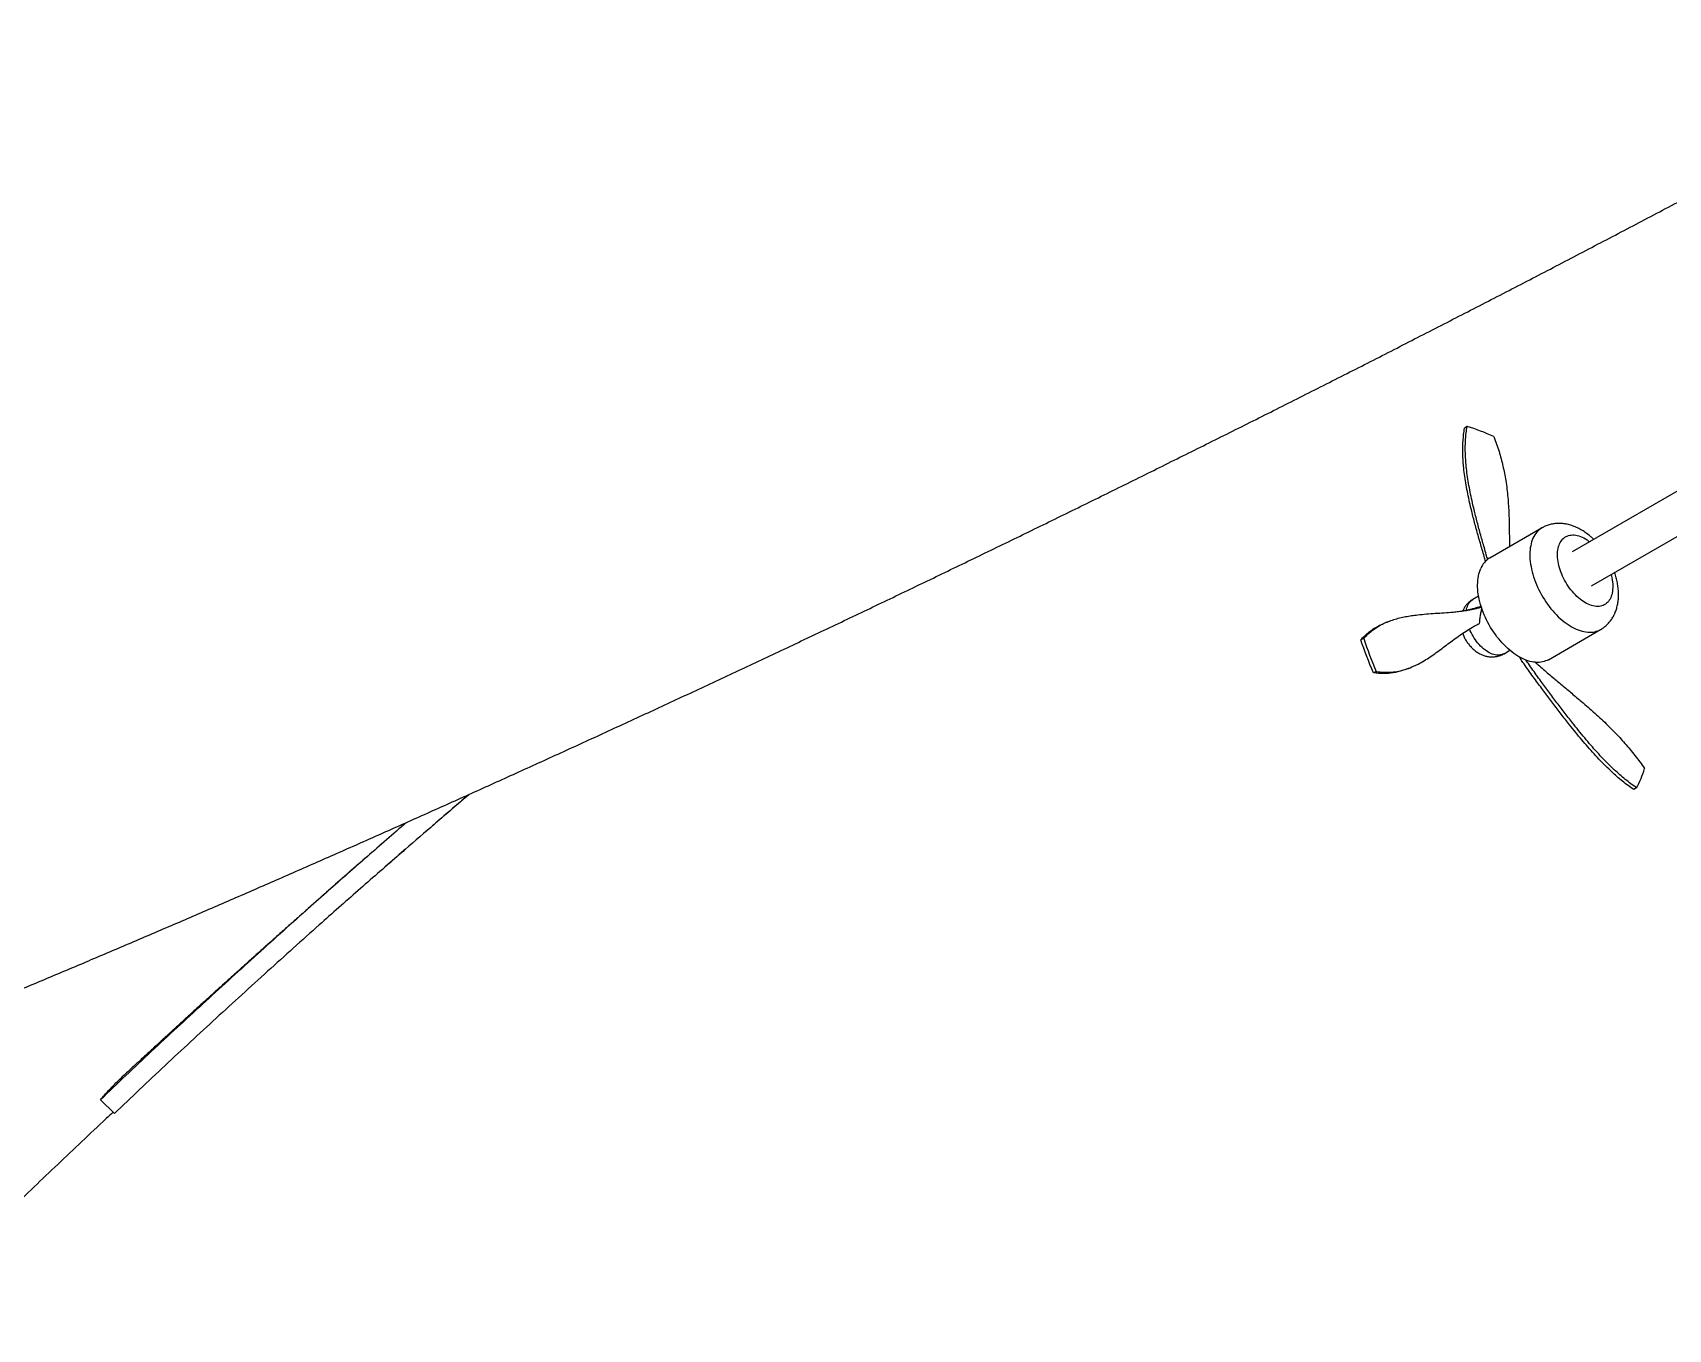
# Model space of a CAD drawing. Header units: millimetres. Extents: x 0 to 594, y 0 to 420.
# Drawn here: x 397.08 to 418, y 103.04 to 119.61 of the extents above; entities that cross this region are included whole.
import ezdxf

# ---------------------------------------------------------------- set-up
doc = ezdxf.new("R2010")
doc.units = ezdxf.units.MM

msp = doc.modelspace()

# ---------------------------------------------------------------- linework, layer by layer
at = {"color": 7, "linetype": 'Continuous', "lineweight": 25}
for p, q in [((424.07, 117.187), (416.767, 112.972)), ((417.017, 112.538), (424.304, 116.745)), ((415.424, 114.573), (415.392, 114.551)), ((416.383, 113.278), (415.714, 112.893)), ((415.572, 112.406), (415.497, 112.363)), ((415.606, 112.273), (415.592, 112.275)), ((416.464, 111.593), (417.132, 111.979)), ((414.103, 111.864), (414.067, 111.847)), ((415.897, 111.67), (415.972, 111.713)), ((414.264, 111.443), (414.227, 111.426)), ((417.591, 109.956), (417.555, 109.934)), ((398.13, 105.795), (397.952, 105.97))]:
    msp.add_line(p, q, dxfattribs=at)
at = {"color": 7, "linetype": 'Continuous', "lineweight": 25, "flags": 128}
for points in [[(416.383, 113.278), (416.38, 113.277), (416.362, 113.265), (416.346, 113.252), (416.33, 113.238), (416.315, 113.222), (416.302, 113.205), (416.289, 113.187), (416.278, 113.167), (416.267, 113.146), (416.258, 113.123), (416.25, 113.1), (416.243, 113.075), (416.238, 113.05), (416.233, 113.023), (416.23, 112.996), (416.228, 112.967), (416.227, 112.938), (416.228, 112.908), (416.229, 112.878), (416.232, 112.847), (416.237, 112.815), (416.242, 112.783), (416.249, 112.75), (416.256, 112.718), (416.265, 112.685), (416.275, 112.652), (416.287, 112.619), (416.299, 112.586), (416.312, 112.553), (416.327, 112.52), (416.342, 112.487), (416.359, 112.455), (416.376, 112.423), (416.394, 112.392), (416.413, 112.361), (416.433, 112.331), (416.454, 112.302), (416.475, 112.273), (416.497, 112.245), (416.52, 112.218), (416.543, 112.192), (416.567, 112.167), (416.591, 112.143), (416.616, 112.121), (416.64, 112.099), (416.666, 112.079), (416.691, 112.06), (416.716, 112.042), (416.742, 112.026), (416.768, 112.011), (416.793, 111.997), (416.819, 111.985), (416.844, 111.975), (416.869, 111.966), (416.894, 111.958), (416.919, 111.952), (416.943, 111.948), (416.967, 111.945), (416.99, 111.944), (417.013, 111.945), (417.035, 111.947), (417.057, 111.95), (417.077, 111.956), (417.097, 111.962), (417.117, 111.971), (417.132, 111.979)], [(417.261, 112.386), (417.252, 112.369), (417.243, 112.353), (417.232, 112.339), (417.22, 112.326), (417.207, 112.314), (417.194, 112.304), (417.179, 112.295), (417.163, 112.288), (417.147, 112.282), (417.13, 112.278), (417.112, 112.275), (417.094, 112.274), (417.075, 112.275), (417.055, 112.277), (417.035, 112.281), (417.015, 112.287), (416.995, 112.294), (416.974, 112.302), (416.953, 112.312), (416.932, 112.324), (416.911, 112.337), (416.89, 112.351), (416.869, 112.367), (416.849, 112.384), (416.829, 112.402), (416.809, 112.421), (416.79, 112.442), (416.771, 112.463), (416.753, 112.486), (416.735, 112.509), (416.718, 112.533), (416.702, 112.558), (416.686, 112.583), (416.672, 112.609), (416.658, 112.635), (416.646, 112.662), (416.634, 112.688), (416.624, 112.715), (416.614, 112.742), (416.606, 112.769), (416.599, 112.796), (416.593, 112.823), (416.588, 112.849), (416.584, 112.875), (416.582, 112.901), (416.581, 112.925), (416.581, 112.95), (416.582, 112.973), (416.585, 112.995), (416.589, 113.017), (416.594, 113.038), (416.6, 113.057), (416.608, 113.075), (416.616, 113.092), (416.626, 113.108), (416.637, 113.123), (416.648, 113.136), (416.661, 113.148), (416.675, 113.158), (416.69, 113.167), (416.705, 113.174), (416.722, 113.18), (416.739, 113.184), (416.756, 113.186), (416.775, 113.187), (416.794, 113.187), (416.813, 113.184), (416.833, 113.18), (416.853, 113.175), (416.874, 113.168), (416.895, 113.159), (416.916, 113.149), (416.937, 113.138), (416.958, 113.125), (416.978, 113.11), (416.991, 113.101)], [(416.464, 111.593), (416.448, 111.585), (416.429, 111.577), (416.409, 111.57), (416.388, 111.565), (416.367, 111.561), (416.345, 111.559), (416.322, 111.558), (416.299, 111.56), (416.275, 111.562), (416.251, 111.567), (416.226, 111.572), (416.201, 111.58), (416.176, 111.589), (416.151, 111.599), (416.125, 111.611), (416.099, 111.625), (416.074, 111.64), (416.048, 111.656), (416.023, 111.674), (415.997, 111.693), (415.972, 111.713), (415.947, 111.735), (415.923, 111.758), (415.899, 111.782), (415.875, 111.807), (415.852, 111.833), (415.829, 111.859), (415.807, 111.887), (415.786, 111.916), (415.765, 111.945), (415.745, 111.976), (415.726, 112.006), (415.708, 112.038), (415.691, 112.069), (415.674, 112.102), (415.659, 112.134), (415.644, 112.167), (415.631, 112.2), (415.618, 112.233), (415.607, 112.266), (415.597, 112.299), (415.588, 112.332), (415.58, 112.365), (415.574, 112.397), (415.568, 112.429), (415.564, 112.461), (415.561, 112.492), (415.559, 112.522), (415.559, 112.552), (415.56, 112.581), (415.562, 112.61), (415.565, 112.637), (415.569, 112.664), (415.575, 112.69), (415.582, 112.714), (415.59, 112.738), (415.599, 112.76)], [(417.266, 112.682), (417.27, 112.665), (417.276, 112.639), (417.281, 112.612), (417.284, 112.586), (417.287, 112.561), (417.288, 112.536), (417.288, 112.512), (417.286, 112.489), (417.284, 112.466), (417.28, 112.445), (417.275, 112.424), (417.268, 112.405), (417.261, 112.386)], [(415.417, 112.227), (415.419, 112.239), (415.423, 112.258), (415.429, 112.275), (415.435, 112.292), (415.443, 112.307), (415.452, 112.322), (415.462, 112.334), (415.473, 112.346), (415.485, 112.355), (415.497, 112.363)], [(414.394, 112.072), (414.377, 112.065), (414.36, 112.058)], [(415.897, 111.67), (415.895, 111.669), (415.881, 111.662), (415.867, 111.657), (415.851, 111.654), (415.835, 111.652), (415.818, 111.651), (415.801, 111.653), (415.783, 111.656), (415.765, 111.66), (415.746, 111.666), (415.728, 111.674), (415.709, 111.683), (415.69, 111.694), (415.671, 111.706), (415.652, 111.72), (415.634, 111.734), (415.616, 111.751), (415.598, 111.768), (415.58, 111.786), (415.563, 111.806), (415.547, 111.826), (415.531, 111.847), (415.516, 111.869), (415.502, 111.892), (415.489, 111.915), (415.477, 111.939), (415.465, 111.963), (415.455, 111.987)]]:
    msp.add_lwpolyline(points, dxfattribs=at)
at = {"color": 7, "linetype": 'Continuous', "lineweight": 25}
msp.add_arc((415.859, 112.651), 0.282, 120.8781, 157.2257, dxfattribs=at)
for points, knots in [([(359.125, 101.13), (359.135, 101.112), (359.15, 101.086), (359.172, 101.048), (359.192, 101.015), (359.216, 100.976), (359.243, 100.935), (359.271, 100.893), (359.301, 100.849), (359.332, 100.805), (359.366, 100.76), (359.4, 100.715), (359.436, 100.67), (359.473, 100.624), (359.512, 100.579), (359.552, 100.534), (359.594, 100.489), (359.637, 100.443), (359.681, 100.399), (359.726, 100.354), (359.773, 100.309), (359.822, 100.265), (359.872, 100.221), (359.923, 100.178), (359.976, 100.135), (360.03, 100.092), (360.086, 100.049), (360.143, 100.007), (360.202, 99.965), (360.262, 99.923), (360.325, 99.882), (360.388, 99.842), (360.454, 99.801), (360.521, 99.761), (360.59, 99.722), (360.661, 99.683), (360.733, 99.645), (360.808, 99.607), (360.884, 99.569), (360.962, 99.532), (361.042, 99.496), (361.125, 99.46), (361.209, 99.425), (361.295, 99.39), (361.383, 99.356), (361.474, 99.323), (361.566, 99.29), (361.661, 99.258), (361.758, 99.227), (361.858, 99.196), (361.959, 99.166), (362.063, 99.137), (362.17, 99.109), (362.279, 99.081), (362.39, 99.054), (362.504, 99.028), (362.62, 99.003), (362.739, 98.979), (362.861, 98.956), (362.985, 98.933), (363.112, 98.912), (363.242, 98.892), (363.375, 98.872), (363.51, 98.854), (363.648, 98.837), (363.789, 98.82), (363.934, 98.805), (364.081, 98.791), (364.231, 98.779), (364.384, 98.767), (364.54, 98.757), (364.7, 98.748), (364.863, 98.74), (365.029, 98.734), (365.198, 98.729), (365.37, 98.725), (365.546, 98.723), (365.725, 98.722), (365.908, 98.722), (366.094, 98.725), (366.284, 98.728), (366.477, 98.734), (366.673, 98.74), (366.874, 98.749), (367.078, 98.759), (367.285, 98.771), (367.496, 98.784), (367.712, 98.799), (367.93, 98.816), (368.153, 98.835), (368.38, 98.856), (368.61, 98.879), (368.844, 98.903), (369.082, 98.929), (369.325, 98.958), (369.571, 98.988), (369.821, 99.021), (370.076, 99.055), (370.334, 99.092), (370.596, 99.13), (370.863, 99.171), (371.134, 99.214), (371.409, 99.259), (371.688, 99.307), (371.972, 99.356), (372.26, 99.408), (372.552, 99.463), (372.848, 99.52), (373.149, 99.579), (373.454, 99.64), (373.763, 99.704), (374.077, 99.771), (374.395, 99.84), (374.718, 99.911), (375.045, 99.985), (375.376, 100.062), (375.712, 100.141), (376.053, 100.223), (376.398, 100.308), (376.747, 100.395), (377.101, 100.485), (377.459, 100.578), (377.822, 100.673), (378.189, 100.772), (378.561, 100.873), (378.937, 100.976), (379.318, 101.083), (379.703, 101.193), (380.093, 101.305), (380.487, 101.421), (380.886, 101.539), (381.289, 101.661), (381.697, 101.785), (382.109, 101.912), (382.525, 102.042), (382.946, 102.176), (383.371, 102.312), (383.801, 102.451), (384.235, 102.594), (384.674, 102.739), (385.117, 102.888), (385.564, 103.039), (386.015, 103.194), (386.471, 103.352), (386.93, 103.513), (387.394, 103.677), (387.863, 103.844), (388.335, 104.014), (388.811, 104.188), (389.292, 104.364), (389.776, 104.544), (390.265, 104.727), (390.757, 104.913), (391.253, 105.102), (391.754, 105.295), (392.258, 105.49), (392.765, 105.689), (393.277, 105.891), (393.792, 106.096), (394.311, 106.304), (394.833, 106.515), (395.359, 106.729), (395.888, 106.946), (396.421, 107.167), (396.956, 107.39), (397.496, 107.617), (398.038, 107.846), (398.584, 108.079), (399.132, 108.315), (399.684, 108.553), (400.238, 108.795), (400.796, 109.04), (401.356, 109.287), (401.919, 109.538), (402.485, 109.791), (403.053, 110.047), (403.623, 110.306), (404.197, 110.568), (404.772, 110.833), (405.35, 111.1), (405.93, 111.371), (406.511, 111.643), (407.095, 111.919), (407.681, 112.197), (408.269, 112.478), (408.859, 112.762), (409.45, 113.048), (410.042, 113.336), (410.637, 113.627), (411.232, 113.921), (411.829, 114.217), (412.427, 114.515), (413.027, 114.815), (413.627, 115.118), (414.228, 115.423), (414.83, 115.731), (415.433, 116.04), (416.037, 116.351), (416.641, 116.665), (417.245, 116.981), (417.85, 117.298), (418.455, 117.618), (419.06, 117.939), (419.666, 118.262), (420.271, 118.587), (420.876, 118.914), (421.481, 119.242), (421.905, 119.473), (422.127, 119.595), (422.147, 119.606)], [0, 0, 0, 0, 0.000755, 0.001067, 0.001585, 0.002124, 0.002705, 0.003314, 0.003946, 0.004596, 0.005263, 0.005943, 0.006637, 0.007344, 0.008062, 0.008792, 0.009534, 0.010287, 0.011052, 0.011829, 0.012619, 0.013421, 0.014237, 0.015067, 0.01591, 0.016768, 0.017642, 0.018531, 0.019436, 0.020359, 0.021299, 0.022257, 0.023234, 0.02423, 0.025247, 0.026284, 0.027342, 0.028423, 0.029526, 0.030653, 0.031804, 0.03298, 0.034181, 0.035408, 0.036663, 0.037945, 0.039255, 0.040595, 0.041964, 0.043364, 0.044796, 0.046259, 0.047755, 0.049285, 0.050849, 0.052448, 0.054083, 0.055755, 0.057464, 0.059211, 0.060997, 0.062822, 0.064688, 0.066595, 0.068544, 0.070536, 0.072571, 0.07465, 0.076775, 0.078945, 0.081161, 0.083425, 0.085737, 0.088098, 0.090509, 0.092969, 0.095481, 0.098045, 0.100661, 0.103331, 0.106055, 0.108833, 0.111667, 0.114557, 0.117505, 0.12051, 0.123573, 0.126696, 0.129878, 0.133121, 0.136425, 0.139791, 0.143219, 0.146711, 0.150266, 0.153886, 0.157571, 0.161322, 0.165139, 0.169024, 0.172975, 0.176995, 0.181083, 0.185241, 0.189469, 0.193766, 0.198135, 0.202575, 0.207086, 0.21167, 0.216327, 0.221056, 0.22586, 0.230737, 0.235689, 0.240715, 0.245817, 0.250994, 0.256246, 0.261575, 0.26698, 0.272462, 0.27802, 0.283655, 0.289368, 0.295158, 0.301026, 0.306971, 0.312994, 0.319095, 0.325274, 0.33153, 0.337865, 0.344278, 0.350769, 0.357337, 0.363984, 0.370708, 0.377509, 0.384388, 0.391345, 0.398378, 0.405488, 0.412674, 0.419937, 0.427275, 0.43469, 0.442179, 0.449743, 0.457381, 0.465093, 0.472879, 0.480738, 0.488668, 0.496671, 0.504745, 0.512889, 0.521103, 0.529387, 0.537739, 0.546159, 0.554645, 0.563198, 0.571817, 0.5805, 0.589246, 0.598056, 0.606927, 0.615859, 0.624851, 0.633902, 0.643011, 0.652177, 0.661398, 0.670675, 0.680004, 0.689386, 0.69882, 0.708303, 0.717835, 0.727414, 0.73704, 0.746711, 0.756425, 0.766182, 0.775979, 0.785817, 0.795692, 0.805604, 0.815552, 0.825534, 0.835548, 0.845593, 0.855667, 0.86577, 0.875899, 0.886053, 0.89623, 0.906429, 0.916649, 0.926887, 0.937142, 0.947413, 0.957698, 0.967995, 0.978303, 0.98862, 0.998944, 1, 1, 1, 1]), ([(415.958, 95.243), (416.004, 95.265), (416.211, 95.366), (416.579, 95.546), (417.064, 95.784), (417.552, 96.026), (418.044, 96.272), (418.539, 96.521), (419.037, 96.773), (419.539, 97.029), (420.044, 97.288), (420.552, 97.55), (421.062, 97.816), (421.576, 98.085), (422.093, 98.358), (422.612, 98.633), (423.134, 98.912), (423.658, 99.194), (424.185, 99.479), (424.715, 99.767), (425.246, 100.058), (425.78, 100.352), (426.316, 100.649), (426.854, 100.949), (427.394, 101.252), (427.935, 101.557), (428.479, 101.866), (429.023, 102.177), (429.57, 102.491), (430.118, 102.807), (430.667, 103.126), (431.217, 103.447), (431.768, 103.771), (432.321, 104.097), (432.874, 104.426), (433.427, 104.757), (433.982, 105.09), (434.537, 105.425), (435.092, 105.763), (435.648, 106.102), (436.204, 106.443), (436.76, 106.786), (437.316, 107.132), (437.871, 107.478), (438.427, 107.827), (438.982, 108.177), (439.536, 108.528), (440.09, 108.882), (440.644, 109.236), (441.196, 109.592), (441.747, 109.949), (442.298, 110.307), (442.847, 110.667), (443.394, 111.027), (443.941, 111.388), (444.485, 111.751), (445.028, 112.114), (445.57, 112.477), (446.109, 112.842), (446.647, 113.207), (447.182, 113.572), (447.715, 113.938), (448.246, 114.304), (448.775, 114.67), (449.301, 115.037), (449.824, 115.404), (450.345, 115.77), (450.863, 116.137), (451.378, 116.504), (451.77, 116.784), (451.99, 116.943), (452.04, 116.979)], [0, 0, 0, 0, 0.003628, 0.016305, 0.029096, 0.042, 0.055014, 0.068138, 0.081369, 0.094705, 0.108146, 0.121688, 0.135331, 0.149072, 0.162909, 0.176841, 0.190864, 0.204977, 0.219178, 0.233464, 0.247833, 0.262283, 0.276811, 0.291414, 0.306091, 0.320838, 0.335654, 0.350535, 0.365479, 0.380482, 0.395543, 0.410659, 0.425826, 0.441042, 0.456304, 0.47161, 0.486955, 0.502337, 0.517754, 0.533201, 0.548677, 0.564178, 0.579701, 0.595243, 0.6108, 0.626371, 0.641951, 0.657537, 0.673128, 0.688718, 0.704304, 0.719884, 0.735454, 0.75101, 0.76655, 0.78207, 0.797568, 0.813041, 0.828485, 0.843897, 0.859274, 0.874614, 0.889913, 0.905169, 0.920378, 0.935538, 0.950645, 0.965698, 0.980692, 0.995626, 1, 1, 1, 1]), ([(415.662, 112.851), (415.656, 112.871), (415.641, 112.921), (415.611, 113.025), (415.57, 113.164), (415.525, 113.327), (415.487, 113.474), (415.457, 113.603), (415.433, 113.714), (415.412, 113.825), (415.395, 113.935), (415.382, 114.038), (415.374, 114.133), (415.37, 114.22), (415.369, 114.306), (415.373, 114.39), (415.38, 114.472), (415.388, 114.525), (415.392, 114.551)], [0, 0, 0, 0, 0.034725, 0.085652, 0.179044, 0.272425, 0.365738, 0.429335, 0.492942, 0.55662, 0.62037, 0.683801, 0.736429, 0.788928, 0.841399, 0.893966, 0.946777, 1, 1, 1, 1]), ([(415.688, 112.874), (415.682, 112.894), (415.668, 112.944), (415.638, 113.048), (415.599, 113.186), (415.554, 113.349), (415.517, 113.496), (415.487, 113.625), (415.464, 113.736), (415.443, 113.847), (415.426, 113.957), (415.414, 114.059), (415.406, 114.154), (415.402, 114.242), (415.401, 114.328), (415.405, 114.411), (415.412, 114.494), (415.42, 114.546), (415.424, 114.573)], [0, 0, 0, 0, 0.034971, 0.085729, 0.178908, 0.272163, 0.36541, 0.428986, 0.49259, 0.556279, 0.620053, 0.683518, 0.736182, 0.788722, 0.841239, 0.893856, 0.94672, 1, 1, 1, 1]), ([(415.768, 114.444), (415.78, 114.412), (415.803, 114.349), (415.834, 114.255), (415.86, 114.161), (415.883, 114.067), (415.903, 113.975), (415.92, 113.877), (415.935, 113.773), (415.946, 113.666), (415.954, 113.56), (415.96, 113.455), (415.963, 113.337), (415.965, 113.207), (415.965, 113.103), (415.965, 113.047), (415.965, 113.037)], [0, 0, 0, 0, 0.063911, 0.127473, 0.190886, 0.254321, 0.317928, 0.381795, 0.458447, 0.534962, 0.611462, 0.688023, 0.764653, 0.871947, 0.979201, 1, 1, 1, 1]), ([(417.043, 113.131), (417.038, 113.136), (417.024, 113.15), (417.001, 113.17), (416.975, 113.191), (416.949, 113.211), (416.921, 113.23), (416.894, 113.247), (416.866, 113.263), (416.837, 113.278), (416.808, 113.291), (416.779, 113.302), (416.75, 113.312), (416.721, 113.32), (416.692, 113.327), (416.663, 113.331), (416.634, 113.334), (416.606, 113.335), (416.578, 113.335), (416.551, 113.333), (416.524, 113.329), (416.498, 113.324), (416.472, 113.317), (416.447, 113.309), (416.423, 113.299), (416.402, 113.289), (416.388, 113.282), (416.383, 113.278)], [0, 0, 0, 0, 0.0307543, 0.0739865, 0.1173924, 0.1609596, 0.2046618, 0.2484559, 0.2922594, 0.3359799, 0.3795153, 0.4227556, 0.4655926, 0.5079306, 0.5496944, 0.5908353, 0.6313317, 0.6711869, 0.7104246, 0.7490837, 0.7872139, 0.8248711, 0.862115, 0.8990071, 0.9356093, 0.9719838, 1, 1, 1, 1]), ([(417.132, 111.979), (417.134, 111.98), (417.142, 111.985), (417.157, 111.995), (417.178, 112.01), (417.198, 112.026), (417.217, 112.043), (417.235, 112.062), (417.251, 112.081), (417.267, 112.102), (417.282, 112.124), (417.295, 112.147), (417.305, 112.166), (417.313, 112.184), (417.321, 112.202), (417.33, 112.225), (417.338, 112.252), (417.345, 112.28), (417.351, 112.309), (417.356, 112.338), (417.359, 112.368), (417.361, 112.399), (417.361, 112.431), (417.36, 112.463), (417.358, 112.495), (417.354, 112.527), (417.349, 112.56), (417.343, 112.593), (417.336, 112.625), (417.327, 112.658), (417.319, 112.685), (417.313, 112.702), (417.311, 112.708)], [0, 0, 0, 0, 0.004689, 0.037253, 0.069763, 0.102269, 0.134828, 0.167497, 0.200336, 0.233401, 0.266753, 0.300447, 0.334537, 0.34968, 0.374482, 0.409746, 0.445372, 0.481538, 0.518235, 0.555438, 0.593102, 0.631162, 0.66954, 0.708153, 0.746917, 0.785757, 0.824592, 0.863379, 0.902087, 0.9407, 0.97921, 1, 1, 1, 1]), ([(415.497, 112.363), (415.495, 112.362), (415.487, 112.357), (415.473, 112.348), (415.456, 112.335), (415.44, 112.321), (415.425, 112.305), (415.411, 112.289), (415.398, 112.272), (415.387, 112.254), (415.377, 112.235), (415.371, 112.223), (415.368, 112.217)], [0, 0, 0, 0, 0.0316047, 0.1410236, 0.249916, 0.3584037, 0.4666222, 0.5747147, 0.6828351, 0.7911509, 0.8998449, 1, 1, 1, 1]), ([(414.103, 111.864), (414.118, 111.88), (414.148, 111.913), (414.196, 111.956), (414.247, 111.994), (414.301, 112.027), (414.357, 112.057), (414.419, 112.083), (414.488, 112.107), (414.562, 112.128), (414.638, 112.144), (414.715, 112.157), (414.804, 112.168), (414.905, 112.178), (415.017, 112.186), (415.131, 112.194), (415.229, 112.201), (415.313, 112.209), (415.381, 112.218), (415.44, 112.227), (415.491, 112.237), (415.534, 112.246), (415.572, 112.256), (415.597, 112.263), (415.608, 112.267)], [0, 0, 0, 0, 0.042261, 0.084291, 0.126222, 0.168169, 0.210228, 0.25246, 0.303146, 0.353741, 0.404326, 0.454952, 0.505623, 0.576571, 0.647492, 0.71837, 0.789121, 0.830476, 0.87165, 0.912571, 0.936534, 0.960371, 0.984088, 1, 1, 1, 1]), ([(415.354, 112.215), (415.374, 112.218), (415.408, 112.224), (415.456, 112.235), (415.5, 112.246), (415.544, 112.259), (415.576, 112.269), (415.592, 112.275)], [0, 0, 0, 0, 0.266477, 0.448826, 0.631465, 0.81488, 1, 1, 1, 1]), ([(415.585, 112.058), (415.586, 112.076), (415.588, 112.112), (415.596, 112.166), (415.605, 112.21), (415.612, 112.236), (415.615, 112.245)], [0, 0, 0, 0, 0.286362, 0.57272, 0.859079, 1, 1, 1, 1]), ([(414.067, 111.847), (414.081, 111.864), (414.111, 111.896), (414.16, 111.939), (414.21, 111.978), (414.264, 112.011), (414.314, 112.038), (414.347, 112.052), (414.361, 112.058)], [0, 0, 0, 0, 0.1766288, 0.3522945, 0.5275449, 0.7028535, 0.8786304, 1, 1, 1, 1]), ([(414.264, 111.443), (414.331, 111.432), (414.395, 111.43), (414.518, 111.439), (414.577, 111.451), (414.663, 111.478), (414.691, 111.488), (414.732, 111.506), (414.746, 111.512), (414.773, 111.524), (414.786, 111.531), (414.853, 111.565), (414.904, 111.597), (415.005, 111.665), (415.055, 111.701), (415.154, 111.775), (415.204, 111.813), (415.28, 111.869), (415.305, 111.887), (415.358, 111.924), (415.384, 111.942), (415.438, 111.977), (415.466, 111.994), (415.509, 112.019), (415.524, 112.027), (415.554, 112.042), (415.569, 112.05), (415.585, 112.058)], [0, 0, 0, 0, 0.0622473, 0.0622473, 0.1244945, 0.1244945, 0.1556181, 0.1556181, 0.17118, 0.17118, 0.1867418, 0.1867418, 0.248989, 0.248989, 0.3112363, 0.3112363, 0.3734835, 0.3734835, 0.4046072, 0.4046072, 0.4357308, 0.4357308, 0.4668544, 0.4668544, 0.4824162, 0.4824162, 0.4979781, 0.4979781, 0.4979781, 0.4979781]), ([(415.367, 111.931), (415.369, 111.926), (415.374, 111.913), (415.382, 111.892), (415.393, 111.869), (415.406, 111.847), (415.419, 111.825), (415.434, 111.804), (415.449, 111.784), (415.466, 111.764), (415.484, 111.745), (415.503, 111.727), (415.523, 111.711), (415.544, 111.695), (415.565, 111.681), (415.587, 111.669), (415.609, 111.659), (415.629, 111.65), (415.651, 111.643), (415.672, 111.638), (415.694, 111.633), (415.717, 111.63), (415.74, 111.629), (415.763, 111.63), (415.786, 111.632), (415.809, 111.636), (415.83, 111.641), (415.852, 111.648), (415.872, 111.657), (415.887, 111.664), (415.895, 111.669), (415.897, 111.67)], [0, 0, 0, 0, 0.022879, 0.060002, 0.097109, 0.134239, 0.171452, 0.208804, 0.246358, 0.284182, 0.322323, 0.360797, 0.399571, 0.438537, 0.477507, 0.516292, 0.550691, 0.584594, 0.618007, 0.650966, 0.683516, 0.719313, 0.754671, 0.789537, 0.823955, 0.85797, 0.891626, 0.924962, 0.958017, 0.99083, 1, 1, 1, 1]), ([(414.666, 111.478), (414.665, 111.478), (414.643, 111.468), (414.6, 111.454), (414.539, 111.437), (414.48, 111.425), (414.42, 111.417), (414.357, 111.415), (414.293, 111.417), (414.249, 111.423), (414.227, 111.426)], [0, 0, 0, 0, 0.00539, 0.1715762, 0.3094592, 0.4470034, 0.5844738, 0.7221967, 0.8605582, 1, 1, 1, 1]), ([(414.666, 111.478), (414.673, 111.481), (414.687, 111.487), (414.701, 111.492), (414.707, 111.495)], [0, 0, 0, 0, 0.499998, 1, 1, 1, 1]), ([(417.555, 109.934), (417.531, 109.951), (417.483, 109.984), (417.411, 110.04), (417.34, 110.1), (417.27, 110.164), (417.2, 110.23), (417.127, 110.305), (417.05, 110.388), (416.969, 110.478), (416.89, 110.57), (416.812, 110.665), (416.724, 110.774), (416.628, 110.898), (416.522, 111.036), (416.417, 111.175), (416.328, 111.295), (416.254, 111.396), (416.195, 111.478), (416.146, 111.548), (416.112, 111.599), (416.097, 111.622), (416.093, 111.629)], [0, 0, 0, 0, 0.044523, 0.088802, 0.132977, 0.177167, 0.221475, 0.265964, 0.319357, 0.372652, 0.425937, 0.479265, 0.532643, 0.607391, 0.682135, 0.756884, 0.831609, 0.875386, 0.919102, 0.96277, 0.988506, 1, 1, 1, 1]), ([(417.591, 109.956), (417.567, 109.973), (417.519, 110.007), (417.448, 110.063), (417.377, 110.123), (417.307, 110.186), (417.238, 110.253), (417.164, 110.328), (417.087, 110.41), (417.007, 110.501), (416.928, 110.593), (416.85, 110.688), (416.762, 110.798), (416.666, 110.922), (416.561, 111.06), (416.457, 111.199), (416.368, 111.319), (416.295, 111.42), (416.237, 111.502), (416.198, 111.558), (416.179, 111.587), (416.177, 111.588)], [0, 0, 0, 0, 0.046179, 0.092107, 0.137927, 0.183763, 0.229722, 0.275871, 0.331257, 0.386543, 0.441819, 0.497139, 0.552509, 0.630036, 0.707534, 0.784985, 0.862296, 0.907486, 0.952478, 0.997194, 1, 1, 1, 1]), ([(416.3, 111.56), (416.306, 111.554), (416.334, 111.528), (416.384, 111.484), (416.45, 111.426), (416.535, 111.354), (416.639, 111.267), (416.763, 111.164), (416.874, 111.07), (416.973, 110.986), (417.057, 110.91), (417.142, 110.833), (417.226, 110.753), (417.304, 110.674), (417.376, 110.598), (417.443, 110.524), (417.508, 110.447), (417.572, 110.368), (417.634, 110.287), (417.674, 110.231), (417.694, 110.202)], [0, 0, 0, 0, 0.0140079, 0.060801, 0.1076732, 0.1546068, 0.2407661, 0.3269955, 0.4132176, 0.4720041, 0.530817, 0.5897079, 0.648677, 0.7073612, 0.7560574, 0.8046391, 0.8531992, 0.9018523, 0.9507341, 1, 1, 1, 1]), ([(402.665, 109.872), (402.627, 109.84), (402.463, 109.7), (402.175, 109.452), (401.848, 109.17), (401.648, 108.995), (401.572, 108.929)], [0, 0, 0, 0, 0.102762, 0.448438, 0.790456, 1, 1, 1, 1]), ([(402.667, 109.874), (402.663, 109.87), (402.52, 109.749), (402.319, 109.576), (402.123, 109.407), (402.065, 109.357)], [0, 0, 0, 0, 0.020405, 0.710793, 1, 1, 1, 1]), ([(401.863, 109.513), (401.852, 109.504), (401.757, 109.421), (401.578, 109.266), (401.328, 109.048), (401.078, 108.829), (400.829, 108.61), (400.552, 108.364), (400.248, 108.093), (399.917, 107.794), (399.586, 107.494), (399.257, 107.193), (398.928, 106.89), (398.601, 106.585), (398.275, 106.278), (398.059, 106.073), (397.952, 105.97)], [0, 0, 0, 0, 0.008382, 0.071953, 0.13521, 0.19815, 0.260866, 0.3244, 0.409014, 0.49308, 0.577958, 0.662525, 0.746573, 0.831458, 0.915968, 1, 1, 1, 1]), ([(401.865, 109.184), (401.824, 109.148), (401.7, 109.04), (401.493, 108.86), (401.244, 108.642), (400.996, 108.424), (400.72, 108.179), (400.417, 107.908), (400.087, 107.611), (399.758, 107.312), (399.429, 107.012), (399.102, 106.71), (398.776, 106.407), (398.452, 106.102), (398.237, 105.897), (398.13, 105.795)], [0, 0, 0, 0, 0.032403, 0.098371, 0.164006, 0.229406, 0.295657, 0.383887, 0.47154, 0.560036, 0.648203, 0.735825, 0.824315, 0.912409, 1, 1, 1, 1]), ([(401.661, 109.338), (401.543, 109.235), (401.269, 108.997), (400.978, 108.742), (400.787, 108.573), (400.733, 108.526), (400.681, 108.48), (400.63, 108.435), (400.579, 108.39), (400.526, 108.343), (400.471, 108.295), (400.416, 108.245), (400.36, 108.195), (400.303, 108.145), (400.246, 108.095), (400.19, 108.045), (400.137, 107.997), (400.087, 107.953), (400.04, 107.91), (399.995, 107.871), (399.953, 107.833), (399.913, 107.797), (399.873, 107.761), (399.833, 107.726), (399.794, 107.69), (399.756, 107.656), (399.718, 107.622), (399.679, 107.587), (399.637, 107.549), (399.594, 107.51), (399.548, 107.468), (399.499, 107.425), (399.448, 107.379), (399.396, 107.331), (399.344, 107.284), (399.292, 107.237), (399.239, 107.189), (399.188, 107.143), (399.137, 107.096), (399.088, 107.052), (399.041, 107.008), (398.996, 106.968), (398.954, 106.929), (398.918, 106.896), (398.887, 106.868), (398.86, 106.843), (398.834, 106.819), (398.81, 106.798), (398.788, 106.777), (398.766, 106.757), (398.74, 106.733), (398.711, 106.706), (398.678, 106.676), (398.642, 106.643), (398.603, 106.607), (398.56, 106.567), (398.513, 106.525), (398.464, 106.479), (398.412, 106.431), (398.356, 106.38), (398.298, 106.326), (398.258, 106.288), (398.237, 106.269)], [0, 0, 0, 0, 0.102261, 0.237008, 0.252887, 0.268422, 0.283613, 0.298461, 0.313012, 0.328099, 0.344038, 0.360826, 0.376621, 0.393095, 0.410092, 0.426457, 0.441956, 0.456592, 0.470368, 0.483287, 0.495382, 0.507171, 0.518832, 0.530367, 0.541776, 0.553077, 0.563865, 0.575325, 0.587454, 0.600251, 0.613714, 0.62769, 0.642991, 0.658313, 0.673656, 0.689019, 0.704403, 0.71966, 0.734157, 0.749143, 0.763125, 0.776108, 0.78833, 0.800156, 0.808201, 0.816054, 0.823716, 0.83126, 0.836812, 0.843389, 0.850988, 0.85961, 0.86925, 0.879906, 0.891577, 0.904258, 0.917947, 0.932639, 0.948042, 0.964407, 0.981727, 1, 1, 1, 1]), ([(397.952, 105.97), (397.986, 106.009), (398.054, 106.088), (398.15, 106.187), (398.212, 106.245), (398.238, 106.269)], [0, 0, 0, 0, 0.372819, 0.745637, 1, 1, 1, 1]), ([(398.113, 105.812), (398.084, 105.784), (397.949, 105.659), (397.713, 105.436), (397.405, 105.145), (397.103, 104.857), (396.806, 104.571), (396.513, 104.288), (396.226, 104.008), (395.944, 103.73), (395.667, 103.455), (395.395, 103.183), (395.128, 102.914), (394.866, 102.648), (394.609, 102.385), (394.357, 102.124), (394.11, 101.866), (393.868, 101.611), (393.631, 101.359), (393.398, 101.11), (393.171, 100.864), (392.948, 100.621), (392.73, 100.38), (392.517, 100.143), (392.309, 99.908), (392.105, 99.677), (391.906, 99.448), (391.711, 99.222), (391.521, 98.999), (391.335, 98.779), (391.154, 98.562), (390.978, 98.348), (390.806, 98.137), (390.638, 97.928), (390.474, 97.723), (390.315, 97.52), (390.16, 97.32), (390.009, 97.123), (389.862, 96.929), (389.719, 96.737), (389.58, 96.549), (389.446, 96.363), (389.315, 96.18), (389.188, 96), (389.064, 95.822), (388.945, 95.647), (388.829, 95.475), (388.717, 95.306), (388.609, 95.139), (388.504, 94.975), (388.402, 94.813), (388.304, 94.655), (388.21, 94.498), (388.118, 94.345), (388.03, 94.193), (387.945, 94.045), (387.864, 93.898), (387.785, 93.755), (387.71, 93.613), (387.637, 93.474), (387.568, 93.338), (387.501, 93.204), (387.437, 93.072), (387.376, 92.942), (387.318, 92.815), (387.263, 92.69), (387.21, 92.567), (387.159, 92.447), (387.111, 92.328), (387.066, 92.212), (387.023, 92.098), (386.983, 91.986), (386.944, 91.876), (386.908, 91.768), (386.875, 91.662), (386.843, 91.558), (386.813, 91.456), (386.786, 91.355), (386.761, 91.257), (386.737, 91.161), (386.716, 91.066), (386.696, 90.973), (386.678, 90.882), (386.663, 90.792), (386.648, 90.704), (386.636, 90.618), (386.625, 90.534), (386.616, 90.451), (386.609, 90.369), (386.603, 90.289), (386.598, 90.211), (386.596, 90.134), (386.594, 90.058), (386.594, 89.984), (386.596, 89.911), (386.599, 89.839), (386.603, 89.768), (386.609, 89.699), (386.615, 89.631), (386.624, 89.564), (386.633, 89.498), (386.644, 89.433), (386.656, 89.371), (386.668, 89.313), (386.681, 89.257), (386.695, 89.203), (386.71, 89.149), (386.726, 89.096), (386.743, 89.044), (386.761, 88.993), (386.779, 88.943), (386.799, 88.894), (386.819, 88.845), (386.84, 88.798), (386.862, 88.751), (386.885, 88.706), (386.907, 88.663), (386.929, 88.623), (386.949, 88.589), (386.967, 88.558), (386.984, 88.531), (386.995, 88.512), (387.001, 88.504)], [0, 0, 0, 0, 0.00585, 0.026486, 0.046849, 0.066942, 0.086762, 0.10631, 0.125585, 0.144588, 0.163319, 0.181778, 0.199966, 0.217881, 0.235527, 0.252901, 0.270007, 0.286844, 0.303413, 0.319715, 0.335752, 0.351524, 0.367033, 0.382279, 0.397266, 0.411993, 0.426463, 0.440677, 0.454638, 0.468345, 0.481803, 0.495012, 0.507975, 0.520693, 0.533169, 0.545405, 0.557403, 0.569165, 0.580694, 0.591992, 0.603062, 0.613907, 0.624527, 0.634927, 0.645109, 0.655075, 0.664829, 0.674372, 0.683708, 0.692839, 0.701769, 0.7105, 0.719035, 0.727377, 0.735529, 0.743493, 0.751273, 0.758872, 0.766293, 0.773539, 0.780612, 0.787516, 0.794254, 0.800829, 0.807244, 0.813502, 0.819606, 0.825559, 0.831365, 0.837026, 0.842546, 0.847927, 0.853173, 0.858287, 0.863272, 0.86813, 0.872866, 0.877482, 0.881982, 0.886367, 0.890643, 0.89481, 0.898874, 0.902836, 0.9067, 0.910468, 0.914145, 0.917732, 0.921234, 0.924653, 0.927992, 0.931254, 0.934443, 0.937561, 0.940612, 0.943599, 0.946525, 0.949394, 0.952208, 0.954971, 0.957687, 0.960359, 0.962992, 0.96532, 0.967612, 0.969869, 0.972094, 0.974289, 0.976455, 0.978595, 0.98071, 0.9828, 0.984867, 0.986911, 0.988929, 0.990914, 0.992849, 0.994681, 0.996242, 0.997453, 0.998851, 1, 1, 1, 1])]:
    msp.add_open_spline(points, degree=3, knots=knots, dxfattribs=at)
for points in [[(415.768, 114.444), (415.653, 114.497), (415.538, 114.54), (415.424, 114.573)], [(414.227, 111.426), (414.167, 111.564), (414.113, 111.705), (414.067, 111.847)], [(414.103, 111.864), (414.15, 111.722), (414.204, 111.581), (414.264, 111.443)], [(417.591, 109.956), (417.633, 110.03), (417.668, 110.112), (417.694, 110.202)]]:
    msp.add_open_spline(points, degree=3, dxfattribs=at)

doc.saveas('drawing.dxf')
